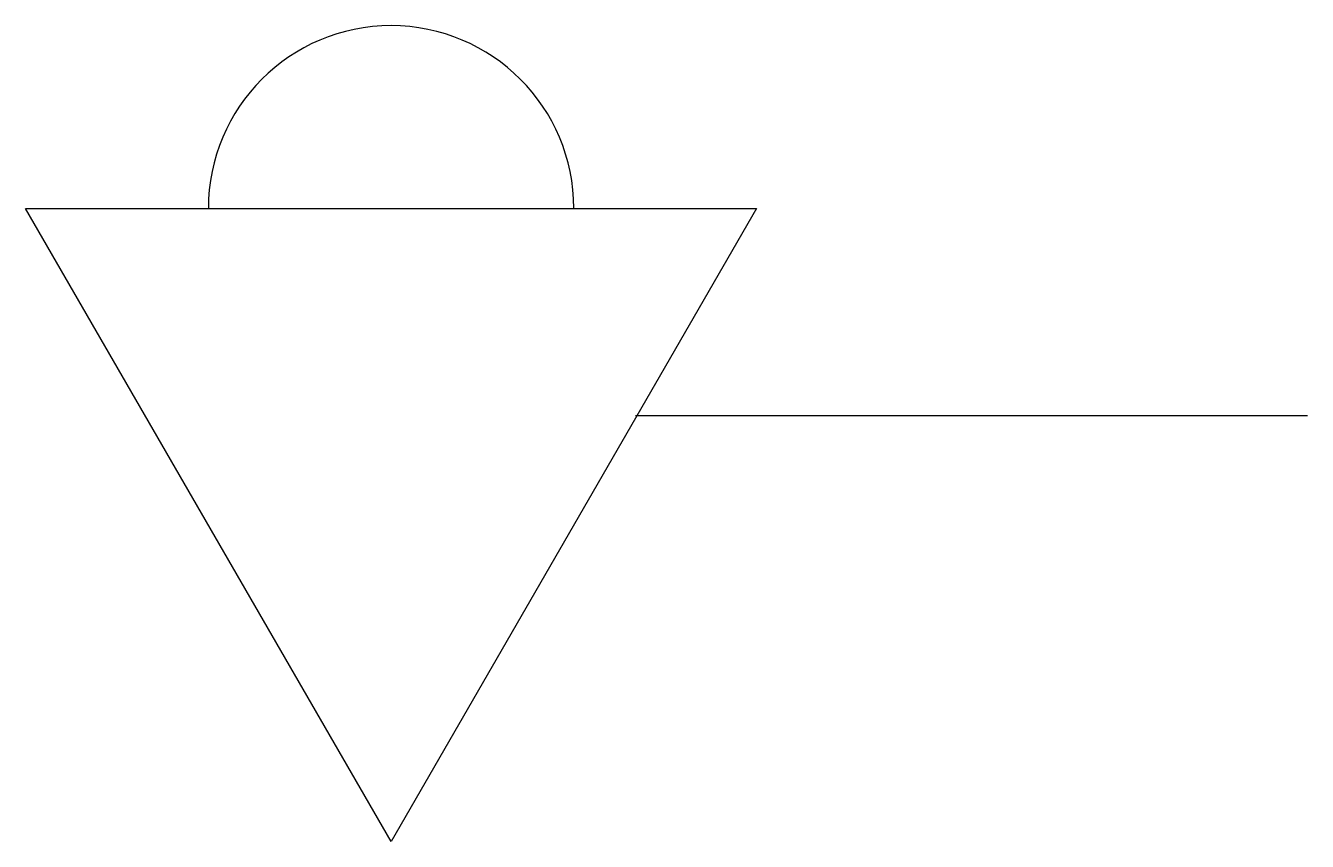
# Model space of a CAD drawing. Header units: millimetres. Extents: x -1.13 to 2.82, y -1.33 to 1.18.
import ezdxf

# ---------------------------------------------------------------- set-up
doc = ezdxf.new("R2010")
doc.units = ezdxf.units.MM

msp = doc.modelspace()

# ---------------------------------------------------------------- linework, layer by layer
for p, q in [((-0.0034, -1.327), (-1.1284, 0.6215)), ((-1.1284, 0.6215), (1.1216, 0.6215)), ((1.1216, 0.6215), (-0.0034, -1.327)), ((0.7485, -0.016), (2.8171, -0.016))]:
    msp.add_line(p, q)
msp.add_arc((-0.0034, 0.6215), 0.5625, 0, 180)

doc.saveas('drawing.dxf')
